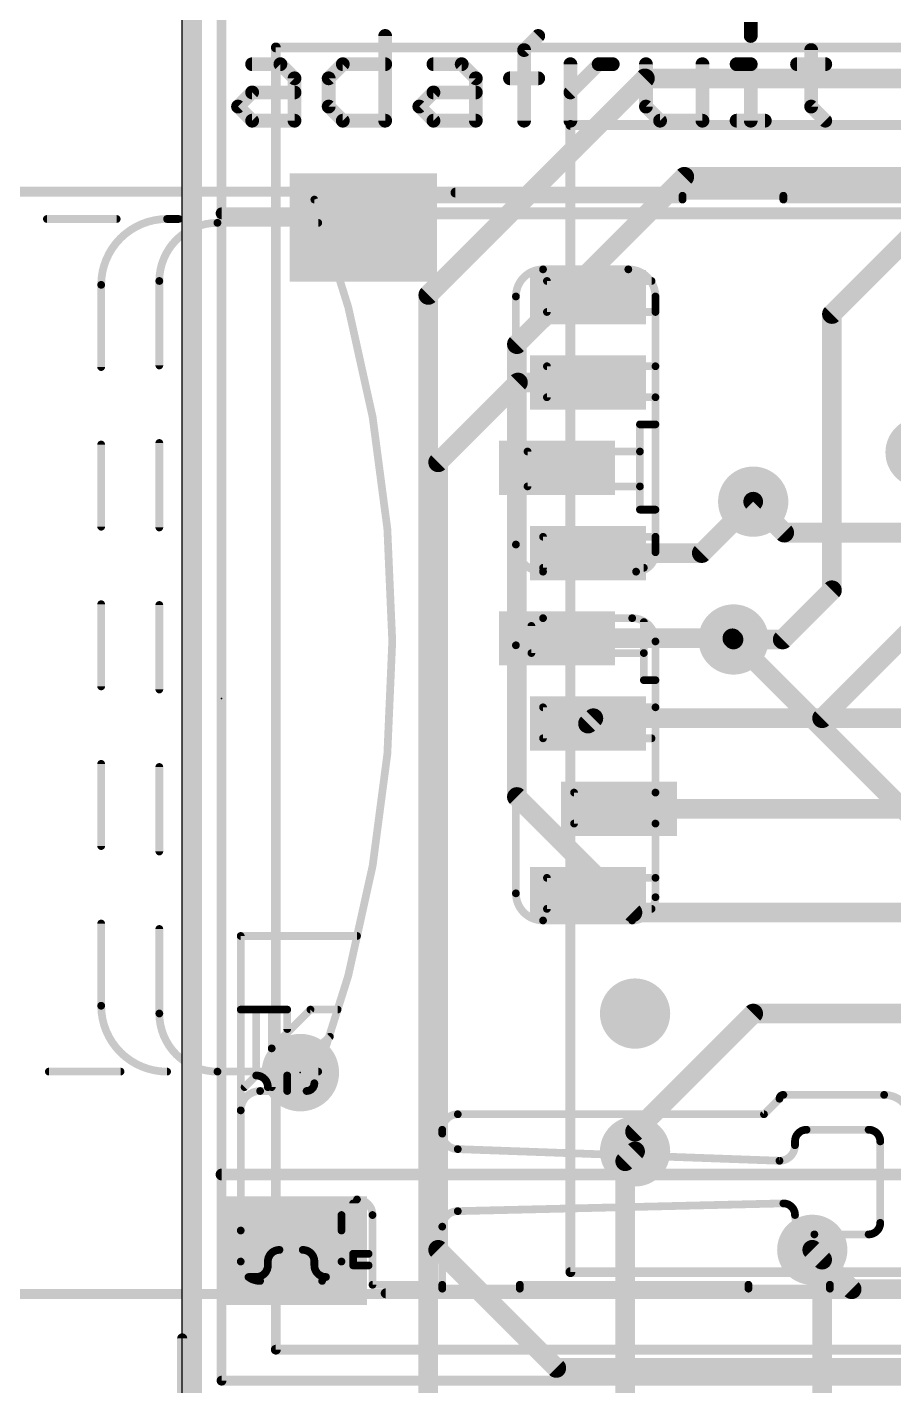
# Model space of a CAD drawing. Extents: x -17.3 to 47, y -18 to 22.9.
# Drawn here: x -3.52 to 7.66, y -4.04 to 13.49 of the extents above; entities that cross this region are included whole.
import ezdxf

# ---------------------------------------------------------------- set-up
doc = ezdxf.new("R2010")
doc.units = 0
for name, color, linetype in [('1', 12, 'CONTINUOUS'), ('16', 5, 'CONTINUOUS'), ('18', 110, 'CONTINUOUS'), ('20', 53, 'CONTINUOUS'), ('21', 40, 'CONTINUOUS'), ('22', 6, 'CONTINUOUS'), ('23', 53, 'CONTINUOUS'), ('24', 53, 'CONTINUOUS'), ('47', 253, 'CONTINUOUS'), ('51', 253, 'CONTINUOUS')]:
    doc.layers.add(name, color=color, linetype=linetype)

# ---------------------------------------------------------------- blocks, each defined once
blk = doc.blocks.new('RECT')
blk.add_solid([(-0.5, -0.5), (0.5, -0.5), (-0.5, 0.5), (0.5, 0.5)])
blk = doc.blocks.new('PIE')
at = {"const_width": 0.5}
blk.add_lwpolyline([(0, -0.25, 1), (0, 0.25, 1), (0, -0.25)], format="xyb", dxfattribs=at)
blk = doc.blocks.new('ROUNDV')
at = {"const_width": 0.5}
blk.add_lwpolyline([(0, -0.25, 1), (0, 0.25, 1), (0, -0.25)], format="xyb", dxfattribs=at)

msp = doc.modelspace()

# ---------------------------------------------------------------- linework, layer by layer
at = {"layer": '1', "const_width": 0.254}
for points in [[(-1.397, 13.843), (-1.397, -8.636)], [(8.2471, 11.176), (6.858, 9.7869)], [(6.858, 9.7869), (6.858, 6.223)], [(1.778, 7.874), (2.807, 8.903)], [(2.807, 8.903), (3.711, 8.903)], [(1.778, 7.874), (1.778, -2.286)], [(5.842, 7.366), (5.179, 6.703)], [(5.179, 6.703), (3.711, 6.703)], [(6.858, 6.223), (6.223, 5.588)], [(8.001, 5.842), (6.731, 4.572)], [(5.573, 5.603), (3.311, 5.603)], [(5.588, 5.588), (5.573, 5.603)], [(6.223, 5.588), (5.588, 5.588)], [(3.78, 4.572), (3.711, 4.503)], [(6.731, 4.572), (3.78, 4.572)], [(8.509, 4.572), (6.731, 4.572)], [(8.916, 3.403), (4.111, 3.403)], [(5.842, 0.762), (4.318, -0.762)], [(10.033, 0.762), (5.842, 0.762)], [(4.318, -0.762), (4.318, -1.016)], [(1.778, -2.286), (3.302, -3.81)], [(7.112, -2.794), (6.604, -2.286)], [(18.288, -2.794), (7.112, -2.794)], [(3.302, -3.81), (15.748, -3.81)]]:
    msp.add_lwpolyline(points, dxfattribs=at)
at = {"layer": '1', "const_width": 0.127}
for points in [[(6.9215, 9.7869, 1), (6.7945, 9.7869)], [(6.8131, 9.8318, 1), (6.9029, 9.742)], [(2.807, 8.9665, 1), (2.807, 8.8395)], [(2.8519, 8.8581, 1), (2.7621, 8.9479)], [(3.711, 8.8395, 1), (3.711, 8.9665)], [(1.8415, 7.874, 1), (1.7145, 7.874)], [(1.7331, 7.9189, 1), (1.8229, 7.8291)], [(5.8869, 7.3211, 1), (5.7971, 7.4109)], [(3.711, 6.7665, 1), (3.711, 6.6395)], [(5.1341, 6.7479, 1), (5.2239, 6.6581)], [(5.179, 6.6395, 1), (5.179, 6.7665)], [(6.9029, 6.1781, 1), (6.8131, 6.2679)], [(6.7945, 6.223, 1), (6.9215, 6.223)], [(3.311, 5.6665, 1), (3.311, 5.5395)], [(5.6179, 5.6479, 1), (5.5281, 5.5581)], [(5.588, 5.6515, 1), (5.588, 5.5245)], [(5.5431, 5.5431, 1), (5.6329, 5.6329)], [(5.573, 5.5395, 1), (5.573, 5.6665)], [(6.1781, 5.6329, 1), (6.2679, 5.5431)], [(6.223, 5.5245, 1), (6.223, 5.6515)], [(3.6661, 4.5479, 1), (3.7559, 4.4581)], [(3.78, 4.6355, 1), (3.78, 4.5085)], [(3.8249, 4.5271, 1), (3.7351, 4.6169)], [(6.731, 4.6355, 1), (6.731, 4.5085)], [(6.6861, 4.6169, 1), (6.7759, 4.5271)], [(6.731, 4.5085, 1), (6.731, 4.6355)], [(4.111, 3.4665, 1), (4.111, 3.3395)], [(5.842, 0.8255, 1), (5.842, 0.6985)], [(5.8869, 0.7171, 1), (5.7971, 0.8069)], [(4.3815, -0.762, 1), (4.2545, -0.762)], [(4.2731, -0.7171, 1), (4.3629, -0.8069)], [(4.2545, -1.016, 1), (4.3815, -1.016)], [(1.8229, -2.2411, 1), (1.7331, -2.3309)], [(1.7145, -2.286, 1), (1.8415, -2.286)], [(6.6489, -2.2411, 1), (6.5591, -2.3309)], [(7.112, -2.7305, 1), (7.112, -2.8575)], [(7.0671, -2.8389, 1), (7.1569, -2.7491)], [(3.302, -3.7465, 1), (3.302, -3.8735)], [(3.2571, -3.8549, 1), (3.3469, -3.7651)]]:
    msp.add_lwpolyline(points, format="xyb", dxfattribs=at)
at = {"layer": '16', "const_width": 0.254}
for points in [[(-1.397, 13.843), (-1.397, -8.636)], [(1.651, 10.033), (4.445, 12.827)], [(4.445, 12.827), (25.146, 12.827)], [(2.794, 9.398), (4.953, 11.557)], [(21.59, 11.557), (4.953, 11.557)], [(1.651, -6.35), (1.651, 10.033)], [(2.794, 3.556), (2.794, 9.398)], [(6.242, 6.966), (5.842, 7.366)], [(12.484, 6.966), (6.242, 6.966)], [(8.41, 2.766), (5.588, 5.588)], [(4.284, 2.066), (2.794, 3.556)], [(12.484, 2.066), (4.284, 2.066)], [(4.318, -1.016), (4.191, -1.143)], [(4.191, -1.143), (4.191, -6.35)], [(6.731, -2.413), (6.604, -2.286)], [(6.731, -6.35), (6.731, -2.413)]]:
    msp.add_lwpolyline(points, dxfattribs=at)
at = {"layer": '16', "const_width": 0.127}
for points in [[(4.445, 12.8905, 1), (4.445, 12.7635)], [(4.4899, 12.7821, 1), (4.4001, 12.8719)], [(4.953, 11.6205, 1), (4.953, 11.4935)], [(4.9979, 11.5121, 1), (4.9081, 11.6019)], [(1.7145, 10.033, 1), (1.5875, 10.033)], [(1.6061, 10.0779, 1), (1.6959, 9.9881)], [(2.8575, 9.398, 1), (2.7305, 9.398)], [(2.7491, 9.4429, 1), (2.8389, 9.3531)], [(5.8869, 7.4109, 1), (5.7971, 7.3211)], [(6.242, 7.0295, 1), (6.242, 6.9025)], [(6.1971, 6.9211, 1), (6.2869, 7.0109)], [(5.6329, 5.6329, 1), (5.5431, 5.5431)], [(2.8389, 3.6009, 1), (2.7491, 3.5111)], [(2.7305, 3.556, 1), (2.8575, 3.556)], [(4.284, 2.1295, 1), (4.284, 2.0025)], [(4.2391, 2.0211, 1), (4.3289, 2.1109)], [(4.2545, -1.143, 1), (4.1275, -1.143)], [(4.1461, -1.0981, 1), (4.2359, -1.1879)], [(4.3629, -1.0609, 1), (4.2731, -0.9711)], [(6.6489, -2.2411, 1), (6.5591, -2.3309)], [(6.7945, -2.413, 1), (6.6675, -2.413)], [(6.6861, -2.4579, 1), (6.7759, -2.3681)]]:
    msp.add_lwpolyline(points, format="xyb", dxfattribs=at)
at = {"layer": '20'}
msp.add_line((-1.524, -6.223), (-1.524, 16.51), dxfattribs=at)
at = {"layer": '21'}
for points, const_width in [([(5.8101, 13.5562), (5.8101, 13.374)], 0.1778), ([(1.0944, 13.374), (1.0944, 12.2809)], 0.1778), ([(2.8866, 13.1918), (3.0688, 13.374)], 0.1778), ([(2.8866, 12.2809), (2.8866, 13.1918)], 0.1778), ([(6.5897, 13.1918), (6.5897, 12.4631)], 0.1778), ([(-0.6216, 13.0097), (-0.2572, 13.0097)], 0.1778), ([(-0.2572, 13.0097), (-0.075, 12.8275)], 0.1778), ([(0.3656, 12.8275), (0.5478, 13.0097)], 0.1778), ([(0.5478, 13.0097), (1.0944, 13.0097)], 0.1778), ([(1.7172, 13.0097), (2.0816, 13.0097)], 0.1778), ([(2.0816, 13.0097), (2.2638, 12.8275)], 0.1778), ([(3.484, 12.2809), (3.484, 13.0097)], 0.1778), ([(3.484, 12.6453), (3.8484, 13.0097)], 0.1778), ([(3.8484, 13.0097), (4.0306, 13.0097)], 0.1778), ([(4.4585, 13.0097), (4.4585, 12.4631)], 0.1778), ([(5.1872, 12.2809), (5.1872, 13.0097)], 0.1778), ([(5.6279, 13.0097), (5.8101, 13.0097)], 0.1778), ([(5.8101, 13.0097), (5.8101, 12.2809)], 0.1778), ([(6.4075, 13.0097), (6.7719, 13.0097)], 0.1778), ([(-0.075, 12.8275), (-0.075, 12.2809)], 0.1778), ([(0.3656, 12.4631), (0.3656, 12.8275)], 0.1778), ([(2.2638, 12.8275), (2.2638, 12.2809)], 0.1778), ([(2.7044, 12.8275), (3.0688, 12.8275)], 0.1778), ([(-0.8038, 12.4631), (-0.6216, 12.6453)], 0.1778), ([(-0.6216, 12.6453), (-0.075, 12.6453)], 0.1778), ([(1.535, 12.4631), (1.7172, 12.6453)], 0.1778), ([(1.7172, 12.6453), (2.2638, 12.6453)], 0.1778), ([(-0.6216, 12.2809), (-0.8038, 12.4631)], 0.1778), ([(0.5478, 12.2809), (0.3656, 12.4631)], 0.1778), ([(1.7172, 12.2809), (1.535, 12.4631)], 0.1778), ([(4.4585, 12.4631), (4.6407, 12.2809)], 0.1778), ([(6.5897, 12.4631), (6.7719, 12.2809)], 0.1778), ([(-0.075, 12.2809), (-0.6216, 12.2809)], 0.1778), ([(1.0944, 12.2809), (0.5478, 12.2809)], 0.1778), ([(2.2638, 12.2809), (1.7172, 12.2809)], 0.1778), ([(4.6407, 12.2809), (5.1872, 12.2809)], 0.1778), ([(5.6279, 12.2809), (5.9923, 12.2809)], 0.1778), ([(13.951, 11.353), (2.001, 11.353)], 0.127), ([(14.451, -2.847), (1.101, -2.847)], 0.127)]:
    msp.add_lwpolyline(points, dxfattribs=dict(at, const_width=const_width))
for points, const_width in [([(1.1388, 13.374, 1), (1.0499, 13.374)], 0.0889), ([(3.1002, 13.3426, 1), (3.0373, 13.4055)], 0.0889), ([(5.7656, 13.374, 1), (5.8545, 13.374)], 0.0889), ([(2.931, 13.1918, 1), (2.8421, 13.1918)], 0.0889), ([(2.8552, 13.2233, 1), (2.918, 13.1604)], 0.0889), ([(6.6341, 13.1918, 1), (6.5452, 13.1918)], 0.0889), ([(-0.6216, 13.0541, 1), (-0.6216, 12.9652)], 0.0889), ([(-0.2258, 13.0411, 1), (-0.2887, 12.9782)], 0.0889), ([(-0.2572, 12.9652, 1), (-0.2572, 13.0541)], 0.0889), ([(0.5478, 13.0541, 1), (0.5478, 12.9652)], 0.0889), ([(0.5792, 12.9782, 1), (0.5164, 13.0411)], 0.0889), ([(1.0944, 12.9652, 1), (1.0944, 13.0541)], 0.0889), ([(1.7172, 13.0541, 1), (1.7172, 12.9652)], 0.0889), ([(2.113, 13.0411, 1), (2.0501, 12.9782)], 0.0889), ([(2.0816, 12.9652, 1), (2.0816, 13.0541)], 0.0889), ([(3.5284, 13.0097, 1), (3.4395, 13.0097)], 0.0889), ([(3.8484, 13.0541, 1), (3.8484, 12.9652)], 0.0889), ([(3.8798, 12.9782, 1), (3.8169, 13.0411)], 0.0889), ([(4.0306, 12.9652, 1), (4.0306, 13.0541)], 0.0889), ([(4.5029, 13.0097, 1), (4.414, 13.0097)], 0.0889), ([(5.2317, 13.0097, 1), (5.1428, 13.0097)], 0.0889), ([(5.6279, 13.0541, 1), (5.6279, 12.9652)], 0.0889), ([(5.8545, 13.0097, 1), (5.7656, 13.0097)], 0.0889), ([(5.8101, 12.9652, 1), (5.8101, 13.0541)], 0.0889), ([(6.4075, 13.0541, 1), (6.4075, 12.9652)], 0.0889), ([(6.7719, 12.9652, 1), (6.7719, 13.0541)], 0.0889), ([(-0.0306, 12.8275, 1), (-0.1195, 12.8275)], 0.0889), ([(-0.1065, 12.796, 1), (-0.0436, 12.8589)], 0.0889), ([(0.3342, 12.8589, 1), (0.397, 12.796)], 0.0889), ([(0.4101, 12.8275, 1), (0.3212, 12.8275)], 0.0889), ([(2.3082, 12.8275, 1), (2.2193, 12.8275)], 0.0889), ([(2.2323, 12.796, 1), (2.2952, 12.8589)], 0.0889), ([(2.7044, 12.8719, 1), (2.7044, 12.783)], 0.0889), ([(3.0688, 12.783, 1), (3.0688, 12.8719)], 0.0889), ([(-0.6216, 12.6897, 1), (-0.6216, 12.6008)], 0.0889), ([(-0.5902, 12.6138, 1), (-0.653, 12.6767)], 0.0889), ([(-0.075, 12.6008, 1), (-0.075, 12.6897)], 0.0889), ([(1.7172, 12.6897, 1), (1.7172, 12.6008)], 0.0889), ([(1.7486, 12.6138, 1), (1.6858, 12.6767)], 0.0889), ([(2.2638, 12.6008, 1), (2.2638, 12.6897)], 0.0889), ([(3.4526, 12.6767, 1), (3.5154, 12.6138)], 0.0889), ([(-0.7724, 12.4945, 1), (-0.8352, 12.4317)], 0.0889), ([(-0.8352, 12.4945, 1), (-0.7724, 12.4317)], 0.0889), ([(0.397, 12.4945, 1), (0.3342, 12.4317)], 0.0889), ([(0.3212, 12.4631, 1), (0.4101, 12.4631)], 0.0889), ([(1.5664, 12.4945, 1), (1.5036, 12.4317)], 0.0889), ([(1.5036, 12.4945, 1), (1.5664, 12.4317)], 0.0889), ([(4.414, 12.4631, 1), (4.5029, 12.4631)], 0.0889), ([(4.4899, 12.4945, 1), (4.4271, 12.4317)], 0.0889), ([(6.6211, 12.4945, 1), (6.5582, 12.4317)], 0.0889), ([(6.5452, 12.4631, 1), (6.6341, 12.4631)], 0.0889), ([(-0.6216, 12.3254, 1), (-0.6216, 12.2365)], 0.0889), ([(-0.653, 12.2495, 1), (-0.5902, 12.3123)], 0.0889), ([(-0.1195, 12.2809, 1), (-0.0306, 12.2809)], 0.0889), ([(-0.075, 12.2365, 1), (-0.075, 12.3254)], 0.0889), ([(0.5478, 12.3254, 1), (0.5478, 12.2365)], 0.0889), ([(0.5164, 12.2495, 1), (0.5792, 12.3123)], 0.0889), ([(1.0499, 12.2809, 1), (1.1388, 12.2809)], 0.0889), ([(1.0944, 12.2365, 1), (1.0944, 12.3254)], 0.0889), ([(1.7172, 12.3254, 1), (1.7172, 12.2365)], 0.0889), ([(1.6858, 12.2495, 1), (1.7486, 12.3123)], 0.0889), ([(2.2193, 12.2809, 1), (2.3082, 12.2809)], 0.0889), ([(2.2638, 12.2365, 1), (2.2638, 12.3254)], 0.0889), ([(2.8421, 12.2809, 1), (2.931, 12.2809)], 0.0889), ([(3.4395, 12.2809, 1), (3.5284, 12.2809)], 0.0889), ([(4.6407, 12.3254, 1), (4.6407, 12.2365)], 0.0889), ([(4.6093, 12.2495, 1), (4.6721, 12.3123)], 0.0889), ([(5.1428, 12.2809, 1), (5.2317, 12.2809)], 0.0889), ([(5.1872, 12.2365, 1), (5.1872, 12.3254)], 0.0889), ([(5.6279, 12.3254, 1), (5.6279, 12.2365)], 0.0889), ([(5.7656, 12.2809, 1), (5.8545, 12.2809)], 0.0889), ([(5.9923, 12.2365, 1), (5.9923, 12.3254)], 0.0889), ([(6.7404, 12.2495, 1), (6.8033, 12.3123)], 0.0889), ([(2.001, 11.3848, 1), (2.001, 11.3212)], 0.0635), ([(1.101, -2.8152, 1), (1.101, -2.8788)], 0.0635)]:
    msp.add_lwpolyline(points, format="xyb", dxfattribs=dict(at, const_width=const_width))
at = {"layer": '22'}
for points, const_width in [([(-1.016, -3.974), (-1.016, 13.626)], 0.127), ([(29.484, 13.226), (-0.316, 13.226)], 0.127), ([(-0.316, 13.226), (-0.316, -3.574)], 0.127), ([(28.384, 12.226), (3.484, 12.226)], 0.127), ([(3.484, 12.226), (3.484, -2.574)], 0.127), ([(11.784, 11.086), (-1.016, 11.086)], 0.1524), ([(11.784, -1.314), (-1.016, -1.314)], 0.1524), ([(3.484, -2.574), (28.384, -2.574)], 0.127), ([(-0.316, -3.574), (29.484, -3.574)], 0.127), ([(29.984, -3.974), (-1.016, -3.974)], 0.127)]:
    msp.add_lwpolyline(points, dxfattribs=dict(at, const_width=const_width))
for points, const_width in [([(-0.316, 13.2578, 1), (-0.316, 13.1943)], 0.0635), ([(-0.2843, 13.226, 1), (-0.3478, 13.226)], 0.0635), ([(3.5158, 12.226, 1), (3.4522, 12.226)], 0.0635), ([(3.484, 12.2578, 1), (3.484, 12.1943)], 0.0635), ([(-1.016, 11.1241, 1), (-1.016, 11.0479)], 0.0762), ([(-1.016, -1.2759, 1), (-1.016, -1.3521)], 0.0762), ([(3.4522, -2.574, 1), (3.5158, -2.574)], 0.0635), ([(3.484, -2.5423, 1), (3.484, -2.6058)], 0.0635), ([(-0.316, -3.5423, 1), (-0.316, -3.6058)], 0.0635), ([(-0.3478, -3.574, 1), (-0.2843, -3.574)], 0.0635), ([(-1.016, -3.9423, 1), (-1.016, -4.0057)], 0.0635), ([(-1.0477, -3.974, 1), (-0.9843, -3.974)], 0.0635)]:
    msp.add_lwpolyline(points, format="xyb", dxfattribs=dict(at, const_width=const_width))
at = {"layer": '23'}
msp.add_point((0, 0), dxfattribs=at)
at = {"layer": '24'}
msp.add_point((-1.016, 4.826), dxfattribs=at)
at = {"layer": '47', "const_width": 0.13}
for points in [[(11.1125, 11.3665), (-16.8725, 11.3665)], [(12.5095, -2.8575), (-16.8725, -2.8575)], [(-1.524, -3.429), (-1.524, -17.952)]]:
    msp.add_lwpolyline(points, dxfattribs=at)
at = {"layer": '47', "const_width": 0.065}
msp.add_lwpolyline([(-1.4915, -3.429, 1), (-1.5565, -3.429)], format="xyb", dxfattribs=at)
at = {"layer": '51', "const_width": 0.1}
for points in [[(4.931, 11.263), (0.181, 11.263)], [(6.231, 11.313), (4.931, 11.313)], [(4.931, 11.313), (4.931, 11.263)], [(6.231, 11.263), (6.231, 11.313)], [(11.281, 11.263), (6.231, 11.263)], [(-2.369, 11.013), (-3.269, 11.013)], [(-1.569, 11.013), (-1.719, 11.013)], [(0.231, 10.963), (-1.069, 10.963)], [(3.131, 10.363), (4.231, 10.363)], [(-2.569, 10.163), (-2.569, 9.103)], [(-1.819, 10.213), (-1.819, 9.123)], [(4.531, 10.213), (3.181, 10.213)], [(3.181, 10.213), (3.181, 9.813)], [(2.781, 6.813), (2.781, 10.013)], [(4.581, 10.013), (4.581, 9.813)], [(3.181, 9.813), (4.581, 9.813)], [(4.581, 9.813), (4.581, 9.113)], [(4.581, 9.113), (3.181, 9.113)], [(3.181, 9.113), (3.181, 8.713)], [(4.581, 9.113), (4.581, 8.713)], [(3.181, 8.713), (4.581, 8.713)], [(4.581, 8.713), (4.581, 8.363)], [(4.581, 8.363), (4.381, 8.363)], [(4.381, 8.363), (4.381, 8.013)], [(4.581, 8.363), (4.581, 7.263)], [(-2.569, 8.103), (-2.569, 7.043)], [(-1.819, 8.123), (-1.819, 7.033)], [(4.381, 8.013), (2.931, 8.013)], [(2.931, 8.013), (2.931, 7.563)], [(4.381, 8.013), (4.381, 7.563)], [(2.931, 7.563), (4.381, 7.563)], [(4.381, 7.563), (4.381, 7.263)], [(4.381, 7.263), (4.581, 7.263)], [(4.581, 7.263), (4.581, 6.913)], [(4.581, 6.913), (3.131, 6.913)], [(3.131, 6.913), (3.131, 6.513)], [(4.581, 6.913), (4.581, 6.713)], [(3.131, 6.513), (4.431, 6.513)], [(4.331, 6.463), (3.131, 6.463)], [(-2.569, 6.043), (-2.569, 4.983)], [(-1.819, 6.033), (-1.819, 4.943)], [(2.981, 5.413), (2.981, 5.763)], [(3.131, 5.863), (4.281, 5.863)], [(4.431, 5.813), (4.431, 5.413)], [(4.581, 5.563), (4.581, 5.063)], [(2.781, 2.313), (2.781, 5.513)], [(4.431, 5.413), (2.981, 5.413)], [(4.431, 5.413), (4.431, 5.063)], [(4.431, 5.063), (4.581, 5.063)], [(4.581, 5.063), (4.581, 4.713)], [(4.581, 4.713), (3.131, 4.713)], [(3.131, 4.713), (3.131, 4.313)], [(4.581, 4.713), (4.581, 3.613)], [(3.131, 4.313), (4.531, 4.313)], [(-2.569, 3.983), (-2.569, 2.923)], [(-1.819, 3.943), (-1.819, 2.853)], [(4.581, 3.613), (3.531, 3.613)], [(3.531, 3.613), (3.531, 3.213)], [(4.581, 3.613), (4.581, 3.213)], [(3.531, 3.213), (4.581, 3.213)], [(4.581, 3.213), (4.581, 2.513)], [(4.581, 2.513), (3.181, 2.513)], [(3.181, 2.513), (3.181, 2.113)], [(4.581, 2.513), (4.581, 2.263)], [(3.181, 2.113), (4.531, 2.113)], [(-2.569, 1.923), (-2.569, 0.863)], [(4.281, 1.963), (3.131, 1.963)], [(-1.819, 1.853), (-1.819, 0.763)], [(-0.769, 0.813), (-0.769, 1.763)], [(-0.769, 1.763), (0.731, 1.763)], [(-0.769, -0.487), (-0.769, 0.813)], [(-0.769, 0.813), (-0.569, 0.813)], [(-0.569, 0.813), (-0.369, 0.813)], [(-0.569, 0.813), (-0.569, -0.037)], [(-0.369, 0.813), (-0.169, 0.813)], [(0.131, 0.813), (-0.369, 0.313)], [(-0.369, 0.313), (-0.369, 0.813)], [(-0.169, 0.813), (-0.169, 0.563)], [(0.481, 0.813), (0.131, 0.813)], [(-0.369, 0.313), (-0.369, -0.187)], [(-0.169, -0.037), (0.381, 0.463)], [(-3.244, 0.013), (-2.319, 0.013)], [(-1.069, 0.013), (0.231, 0.013)], [(-0.719, -0.187), (-0.569, -0.037)], [(-0.169, -0.237), (-0.169, -0.037)], [(-0.169, -0.237), (-0.519, -0.237)], [(0.081, -0.237), (-0.169, -0.237)], [(5.981, -0.537), (6.181, -0.337)], [(6.231, -0.287), (7.531, -0.287)], [(-0.769, -0.487), (-0.769, -2.037)], [(2.031, -0.537), (5.981, -0.537)], [(1.831, -0.787), (1.831, -0.737)], [(7.331, -0.737), (6.531, -0.737)], [(6.381, -0.887), (6.381, -0.937)], [(7.481, -1.937), (7.481, -0.887)], [(6.181, -1.137), (2.031, -0.987)], [(0.681, -1.687), (0.681, -2.337)], [(2.031, -1.787), (6.231, -1.687)], [(0.531, -2.037), (0.531, -1.837)], [(0.931, -1.837), (0.931, -2.737)], [(-0.769, -2.037), (-0.769, -2.437)], [(0.531, -2.037), (-0.769, -2.037)], [(0.531, -2.437), (0.531, -2.037)], [(1.831, -2.737), (1.831, -1.987)], [(6.631, -2.087), (7.331, -2.087)], [(-0.269, -2.287), (0.031, -2.287)], [(-0.419, -2.487), (-0.419, -2.437)], [(0.181, -2.437), (0.181, -2.487)], [(0.681, -2.337), (0.681, -2.487)], [(0.681, -2.337), (0.881, -2.337)], [(0.881, -2.487), (0.681, -2.487)], [(-0.669, -2.637), (-0.569, -2.637)], [(-0.519, -2.687), (0.281, -2.687)], [(0.931, -2.737), (1.831, -2.737)], [(1.831, -2.737), (1.831, -2.787)], [(1.831, -2.787), (2.831, -2.787)], [(2.831, -2.787), (2.831, -2.737)], [(2.831, -2.737), (5.781, -2.737)], [(5.781, -2.737), (5.781, -2.787)], [(5.781, -2.787), (6.831, -2.787)], [(6.831, -2.787), (6.831, -2.737)], [(6.831, -2.737), (7.881, -2.737)]]:
    msp.add_lwpolyline(points, dxfattribs=at)
at = {"layer": '51'}
for points, const_width in [([(0.181, 11.288, 1), (0.181, 11.238)], 0.05), ([(0.181, -0.137, 0.1763), (0.181, 11.263)], 0.1), ([(0.2045, 11.2716, 1), (0.1575, 11.2544)], 0.05), ([(4.931, 11.338, 1), (4.931, 11.288)], 0.05), ([(4.956, 11.313, 1), (4.906, 11.313)], 0.05), ([(4.906, 11.263, 1), (4.956, 11.263)], 0.05), ([(4.931, 11.238, 1), (4.931, 11.288)], 0.05), ([(6.256, 11.313, 1), (6.206, 11.313)], 0.05), ([(6.231, 11.288, 1), (6.231, 11.238)], 0.05), ([(6.206, 11.263, 1), (6.256, 11.263)], 0.05), ([(6.231, 11.288, 1), (6.231, 11.338)], 0.05), ([(-3.269, 11.038, 1), (-3.269, 10.988)], 0.05), ([(-1.719, 11.013, 0.4142), (-2.569, 10.163)], 0.1), ([(-2.369, 10.988, 1), (-2.369, 11.038)], 0.05), ([(-1.719, 11.038, 1), (-1.719, 10.988)], 0.05), ([(-1.719, 10.988, 1), (-1.719, 11.038)], 0.05), ([(-1.569, 10.988, 1), (-1.569, 11.038)], 0.05), ([(-1.069, 10.963, 0.4142), (-1.819, 10.213)], 0.1), ([(-1.069, 10.988, 1), (-1.069, 10.938)], 0.05), ([(-1.069, 10.938, 1), (-1.069, 10.988)], 0.05), ([(0.231, 10.938, 1), (0.231, 10.988)], 0.05), ([(3.131, 10.363, 0.4142), (2.781, 10.013)], 0.1), ([(3.131, 10.388, 1), (3.131, 10.338)], 0.05), ([(3.131, 10.338, 1), (3.131, 10.388)], 0.05), ([(4.581, 10.013, 0.4142), (4.231, 10.363)], 0.1), ([(4.231, 10.388, 1), (4.231, 10.338)], 0.05), ([(4.231, 10.338, 1), (4.231, 10.388)], 0.05), ([(-2.544, 10.163, 1), (-2.594, 10.163)], 0.05), ([(-2.594, 10.163, 1), (-2.544, 10.163)], 0.05), ([(-1.794, 10.213, 1), (-1.844, 10.213)], 0.05), ([(-1.844, 10.213, 1), (-1.794, 10.213)], 0.05), ([(3.181, 10.238, 1), (3.181, 10.188)], 0.05), ([(3.206, 10.213, 1), (3.156, 10.213)], 0.05), ([(4.531, 10.188, 1), (4.531, 10.238)], 0.05), ([(2.806, 10.013, 1), (2.756, 10.013)], 0.05), ([(2.756, 10.013, 1), (2.806, 10.013)], 0.05), ([(4.606, 10.013, 1), (4.556, 10.013)], 0.05), ([(4.556, 10.013, 1), (4.606, 10.013)], 0.05), ([(3.181, 9.838, 1), (3.181, 9.788)], 0.05), ([(3.156, 9.813, 1), (3.206, 9.813)], 0.05), ([(4.606, 9.813, 1), (4.556, 9.813)], 0.05), ([(4.556, 9.813, 1), (4.606, 9.813)], 0.05), ([(4.581, 9.788, 1), (4.581, 9.838)], 0.05), ([(-2.594, 9.103, 1), (-2.544, 9.103)], 0.05), ([(-1.844, 9.123, 1), (-1.794, 9.123)], 0.05), ([(3.181, 9.138, 1), (3.181, 9.088)], 0.05), ([(3.206, 9.113, 1), (3.156, 9.113)], 0.05), ([(4.606, 9.113, 1), (4.556, 9.113)], 0.05), ([(4.556, 9.113, 1), (4.606, 9.113)], 0.05), ([(4.581, 9.088, 1), (4.581, 9.138)], 0.05), ([(3.181, 8.738, 1), (3.181, 8.688)], 0.05), ([(3.156, 8.713, 1), (3.206, 8.713)], 0.05), ([(4.606, 8.713, 1), (4.556, 8.713)], 0.05), ([(4.556, 8.713, 1), (4.606, 8.713)], 0.05), ([(4.581, 8.688, 1), (4.581, 8.738)], 0.05), ([(4.381, 8.388, 1), (4.381, 8.338)], 0.05), ([(4.406, 8.363, 1), (4.356, 8.363)], 0.05), ([(4.606, 8.363, 1), (4.556, 8.363)], 0.05), ([(4.556, 8.363, 1), (4.606, 8.363)], 0.05), ([(4.581, 8.338, 1), (4.581, 8.388)], 0.05), ([(-2.544, 8.103, 1), (-2.594, 8.103)], 0.05), ([(-1.794, 8.123, 1), (-1.844, 8.123)], 0.05), ([(2.931, 8.038, 1), (2.931, 7.988)], 0.05), ([(2.956, 8.013, 1), (2.906, 8.013)], 0.05), ([(4.406, 8.013, 1), (4.356, 8.013)], 0.05), ([(4.381, 7.988, 1), (4.381, 8.038)], 0.05), ([(4.356, 8.013, 1), (4.406, 8.013)], 0.05), ([(2.931, 7.588, 1), (2.931, 7.538)], 0.05), ([(2.906, 7.563, 1), (2.956, 7.563)], 0.05), ([(4.406, 7.563, 1), (4.356, 7.563)], 0.05), ([(4.356, 7.563, 1), (4.406, 7.563)], 0.05), ([(4.381, 7.538, 1), (4.381, 7.588)], 0.05), ([(4.381, 7.288, 1), (4.381, 7.238)], 0.05), ([(4.356, 7.263, 1), (4.406, 7.263)], 0.05), ([(4.606, 7.263, 1), (4.556, 7.263)], 0.05), ([(4.556, 7.263, 1), (4.606, 7.263)], 0.05), ([(4.581, 7.238, 1), (4.581, 7.288)], 0.05), ([(-2.594, 7.043, 1), (-2.544, 7.043)], 0.05), ([(-1.844, 7.033, 1), (-1.794, 7.033)], 0.05), ([(2.781, 6.813, 0.4142), (3.131, 6.463)], 0.1), ([(2.806, 6.813, 1), (2.756, 6.813)], 0.05), ([(2.756, 6.813, 1), (2.806, 6.813)], 0.05), ([(3.131, 6.938, 1), (3.131, 6.888)], 0.05), ([(3.156, 6.913, 1), (3.106, 6.913)], 0.05), ([(4.606, 6.913, 1), (4.556, 6.913)], 0.05), ([(4.556, 6.913, 1), (4.606, 6.913)], 0.05), ([(4.581, 6.888, 1), (4.581, 6.938)], 0.05), ([(4.331, 6.463, 0.4142), (4.581, 6.713)], 0.1), ([(4.606, 6.713, 1), (4.556, 6.713)], 0.05), ([(4.556, 6.713, 1), (4.606, 6.713)], 0.05), ([(3.131, 6.538, 1), (3.131, 6.488)], 0.05), ([(3.106, 6.513, 1), (3.156, 6.513)], 0.05), ([(3.131, 6.488, 1), (3.131, 6.438)], 0.05), ([(3.131, 6.438, 1), (3.131, 6.488)], 0.05), ([(4.331, 6.488, 1), (4.331, 6.438)], 0.05), ([(4.331, 6.438, 1), (4.331, 6.488)], 0.05), ([(4.431, 6.488, 1), (4.431, 6.538)], 0.05), ([(-2.544, 6.043, 1), (-2.594, 6.043)], 0.05), ([(-1.794, 6.033, 1), (-1.844, 6.033)], 0.05), ([(3.131, 5.863, 0.4142), (2.781, 5.513)], 0.1), ([(3.006, 5.763, 1), (2.956, 5.763)], 0.05), ([(3.131, 5.888, 1), (3.131, 5.838)], 0.05), ([(3.131, 5.838, 1), (3.131, 5.888)], 0.05), ([(4.581, 5.563, 0.4142), (4.281, 5.863)], 0.1), ([(4.281, 5.888, 1), (4.281, 5.838)], 0.05), ([(4.281, 5.838, 1), (4.281, 5.888)], 0.05), ([(4.456, 5.813, 1), (4.406, 5.813)], 0.05), ([(4.606, 5.563, 1), (4.556, 5.563)], 0.05), ([(2.806, 5.513, 1), (2.756, 5.513)], 0.05), ([(2.756, 5.513, 1), (2.806, 5.513)], 0.05), ([(2.981, 5.438, 1), (2.981, 5.388)], 0.05), ([(2.956, 5.413, 1), (3.006, 5.413)], 0.05), ([(4.456, 5.413, 1), (4.406, 5.413)], 0.05), ([(4.406, 5.413, 1), (4.456, 5.413)], 0.05), ([(4.431, 5.388, 1), (4.431, 5.438)], 0.05), ([(4.556, 5.563, 1), (4.606, 5.563)], 0.05), ([(4.431, 5.088, 1), (4.431, 5.038)], 0.05), ([(4.406, 5.063, 1), (4.456, 5.063)], 0.05), ([(4.606, 5.063, 1), (4.556, 5.063)], 0.05), ([(4.556, 5.063, 1), (4.606, 5.063)], 0.05), ([(4.581, 5.038, 1), (4.581, 5.088)], 0.05), ([(-2.594, 4.983, 1), (-2.544, 4.983)], 0.05), ([(-1.844, 4.943, 1), (-1.794, 4.943)], 0.05), ([(3.131, 4.738, 1), (3.131, 4.688)], 0.05), ([(3.156, 4.713, 1), (3.106, 4.713)], 0.05), ([(4.606, 4.713, 1), (4.556, 4.713)], 0.05), ([(4.556, 4.713, 1), (4.606, 4.713)], 0.05), ([(4.581, 4.688, 1), (4.581, 4.738)], 0.05), ([(3.131, 4.338, 1), (3.131, 4.288)], 0.05), ([(3.106, 4.313, 1), (3.156, 4.313)], 0.05), ([(4.531, 4.288, 1), (4.531, 4.338)], 0.05), ([(-2.544, 3.983, 1), (-2.594, 3.983)], 0.05), ([(-1.794, 3.943, 1), (-1.844, 3.943)], 0.05), ([(3.531, 3.638, 1), (3.531, 3.588)], 0.05), ([(3.556, 3.613, 1), (3.506, 3.613)], 0.05), ([(4.606, 3.613, 1), (4.556, 3.613)], 0.05), ([(4.556, 3.613, 1), (4.606, 3.613)], 0.05), ([(4.581, 3.588, 1), (4.581, 3.638)], 0.05), ([(3.531, 3.238, 1), (3.531, 3.188)], 0.05), ([(3.506, 3.213, 1), (3.556, 3.213)], 0.05), ([(4.606, 3.213, 1), (4.556, 3.213)], 0.05), ([(4.556, 3.213, 1), (4.606, 3.213)], 0.05), ([(4.581, 3.188, 1), (4.581, 3.238)], 0.05), ([(-2.594, 2.923, 1), (-2.544, 2.923)], 0.05), ([(-1.844, 2.853, 1), (-1.794, 2.853)], 0.05), ([(3.181, 2.538, 1), (3.181, 2.488)], 0.05), ([(3.206, 2.513, 1), (3.156, 2.513)], 0.05), ([(4.606, 2.513, 1), (4.556, 2.513)], 0.05), ([(4.556, 2.513, 1), (4.606, 2.513)], 0.05), ([(4.581, 2.488, 1), (4.581, 2.538)], 0.05), ([(2.781, 2.313, 0.4142), (3.131, 1.963)], 0.1), ([(2.806, 2.313, 1), (2.756, 2.313)], 0.05), ([(2.756, 2.313, 1), (2.806, 2.313)], 0.05), ([(4.281, 1.963, 0.4142), (4.581, 2.263)], 0.1), ([(4.606, 2.263, 1), (4.556, 2.263)], 0.05), ([(4.556, 2.263, 1), (4.606, 2.263)], 0.05), ([(3.181, 2.138, 1), (3.181, 2.088)], 0.05), ([(3.156, 2.113, 1), (3.206, 2.113)], 0.05), ([(4.531, 2.088, 1), (4.531, 2.138)], 0.05), ([(-2.544, 1.923, 1), (-2.594, 1.923)], 0.05), ([(3.131, 1.988, 1), (3.131, 1.938)], 0.05), ([(3.131, 1.938, 1), (3.131, 1.988)], 0.05), ([(4.281, 1.988, 1), (4.281, 1.938)], 0.05), ([(4.281, 1.938, 1), (4.281, 1.988)], 0.05), ([(-1.794, 1.853, 1), (-1.844, 1.853)], 0.05), ([(-0.744, 1.763, 1), (-0.794, 1.763)], 0.05), ([(-0.769, 1.788, 1), (-0.769, 1.738)], 0.05), ([(0.731, 1.738, 1), (0.731, 1.788)], 0.05), ([(-2.569, 0.863, 0.4142), (-1.719, 0.013)], 0.1), ([(-2.544, 0.863, 1), (-2.594, 0.863)], 0.05), ([(-2.594, 0.863, 1), (-2.544, 0.863)], 0.05), ([(-1.819, 0.763, 0.4142), (-1.069, 0.013)], 0.1), ([(-1.794, 0.763, 1), (-1.844, 0.763)], 0.05), ([(-1.844, 0.763, 1), (-1.794, 0.763)], 0.05), ([(-0.744, 0.813, 1), (-0.794, 0.813)], 0.05), ([(-0.769, 0.838, 1), (-0.769, 0.788)], 0.05), ([(-0.794, 0.813, 1), (-0.744, 0.813)], 0.05), ([(-0.569, 0.838, 1), (-0.569, 0.788)], 0.05), ([(-0.544, 0.813, 1), (-0.594, 0.813)], 0.05), ([(-0.569, 0.788, 1), (-0.569, 0.838)], 0.05), ([(-0.369, 0.838, 1), (-0.369, 0.788)], 0.05), ([(-0.344, 0.813, 1), (-0.394, 0.813)], 0.05), ([(-0.369, 0.788, 1), (-0.369, 0.838)], 0.05), ([(-0.144, 0.813, 1), (-0.194, 0.813)], 0.05), ([(-0.169, 0.788, 1), (-0.169, 0.838)], 0.05), ([(0.131, 0.838, 1), (0.131, 0.788)], 0.05), ([(0.1487, 0.7953, 1), (0.1133, 0.8307)], 0.05), ([(0.481, 0.788, 1), (0.481, 0.838)], 0.05), ([(-0.194, 0.563, 1), (-0.144, 0.563)], 0.05), ([(-0.344, 0.313, 1), (-0.394, 0.313)], 0.05), ([(-0.3867, 0.3307, 1), (-0.3513, 0.2953)], 0.05), ([(0.3978, 0.4445, 1), (0.3642, 0.4815)], 0.05), ([(-0.394, 0.313, 1), (-0.344, 0.313)], 0.05), ([(-3.244, 0.038, 1), (-3.244, -0.012)], 0.05), ([(-2.319, -0.012, 1), (-2.319, 0.038)], 0.05), ([(-1.719, -0.012, 1), (-1.719, 0.038)], 0.05), ([(-1.069, 0.038, 1), (-1.069, -0.012)], 0.05), ([(-1.069, -0.012, 1), (-1.069, 0.038)], 0.05), ([(-0.419, -0.187, 0.4142), (-0.569, -0.037)], 0.1), ([(-0.569, -0.012, 1), (-0.569, -0.062)], 0.05), ([(-0.5513, -0.0547, 1), (-0.5867, -0.0193)], 0.05), ([(-0.144, -0.037, 1), (-0.194, -0.037)], 0.05), ([(-0.1858, -0.0185, 1), (-0.1522, -0.0555)], 0.05), ([(0.231, -0.012, 1), (0.231, 0.038)], 0.05), ([(-0.7367, -0.1693, 1), (-0.7013, -0.2047)], 0.05), ([(-0.594, -0.037, 1), (-0.544, -0.037)], 0.05), ([(-0.444, -0.187, 1), (-0.394, -0.187)], 0.05), ([(-0.394, -0.187, 1), (-0.344, -0.187)], 0.05), ([(0.081, -0.237, 0.4142), (0.181, -0.137)], 0.1), ([(0.206, -0.137, 1), (0.156, -0.137)], 0.05), ([(0.1575, -0.1284, 1), (0.2045, -0.1456)], 0.05), ([(-0.519, -0.237, 0.4142), (-0.769, -0.487)], 0.1), ([(-0.519, -0.212, 1), (-0.519, -0.262)], 0.05), ([(-0.519, -0.262, 1), (-0.519, -0.212)], 0.05), ([(-0.169, -0.212, 1), (-0.169, -0.262)], 0.05), ([(-0.194, -0.237, 1), (-0.144, -0.237)], 0.05), ([(-0.169, -0.262, 1), (-0.169, -0.212)], 0.05), ([(0.081, -0.212, 1), (0.081, -0.262)], 0.05), ([(0.081, -0.262, 1), (0.081, -0.212)], 0.05), ([(6.231, -0.287, 0.4142), (6.181, -0.337)], 0.1), ([(6.156, -0.337, 1), (6.206, -0.337)], 0.05), ([(6.1987, -0.3547, 1), (6.1633, -0.3193)], 0.05), ([(6.231, -0.262, 1), (6.231, -0.312)], 0.05), ([(6.231, -0.312, 1), (6.231, -0.262)], 0.05), ([(7.881, -0.637, 0.4142), (7.531, -0.287)], 0.1), ([(7.531, -0.262, 1), (7.531, -0.312)], 0.05), ([(7.531, -0.312, 1), (7.531, -0.262)], 0.05), ([(-0.744, -0.487, 1), (-0.794, -0.487)], 0.05), ([(-0.794, -0.487, 1), (-0.744, -0.487)], 0.05), ([(-0.794, -0.487, 1), (-0.744, -0.487)], 0.05), ([(2.031, -0.537, 0.4142), (1.831, -0.737)], 0.1), ([(2.031, -0.512, 1), (2.031, -0.562)], 0.05), ([(2.031, -0.562, 1), (2.031, -0.512)], 0.05), ([(5.9633, -0.5193, 1), (5.9987, -0.5547)], 0.05), ([(5.981, -0.562, 1), (5.981, -0.512)], 0.05), ([(1.856, -0.737, 1), (1.806, -0.737)], 0.05), ([(6.531, -0.737, 0.4142), (6.381, -0.887)], 0.1), ([(6.531, -0.712, 1), (6.531, -0.762)], 0.05), ([(6.531, -0.762, 1), (6.531, -0.712)], 0.05), ([(7.481, -0.887, 0.4142), (7.331, -0.737)], 0.1), ([(7.331, -0.712, 1), (7.331, -0.762)], 0.05), ([(7.331, -0.762, 1), (7.331, -0.712)], 0.05), ([(1.806, -0.737, 1), (1.856, -0.737)], 0.05), ([(1.831, -0.787, 0.4142), (2.031, -0.987)], 0.1), ([(1.856, -0.787, 1), (1.806, -0.787)], 0.05), ([(1.806, -0.787, 1), (1.856, -0.787)], 0.05), ([(6.406, -0.887, 1), (6.356, -0.887)], 0.05), ([(6.356, -0.887, 1), (6.406, -0.887)], 0.05), ([(7.506, -0.887, 1), (7.456, -0.887)], 0.05), ([(7.456, -0.887, 1), (7.506, -0.887)], 0.05), ([(2.0319, -0.962, 1), (2.0301, -1.012)], 0.05), ([(2.031, -1.012, 1), (2.031, -0.962)], 0.05), ([(6.181, -1.137, 0.4142), (6.381, -0.937)], 0.1), ([(6.406, -0.937, 1), (6.356, -0.937)], 0.05), ([(6.356, -0.937, 1), (6.406, -0.937)], 0.05), ([(6.181, -1.112, 1), (6.181, -1.162)], 0.05), ([(6.1801, -1.162, 1), (6.1819, -1.112)], 0.05), ([(0.731, -1.637, 0.4142), (0.531, -1.837)], 0.1), ([(0.706, -1.687, 1), (0.656, -1.687)], 0.05), ([(0.931, -1.837, 0.4142), (0.731, -1.637)], 0.1), ([(0.731, -1.612, 1), (0.731, -1.662)], 0.05), ([(0.731, -1.662, 1), (0.731, -1.612)], 0.05), ([(2.031, -1.787, 0.4142), (1.831, -1.987)], 0.1), ([(2.0304, -1.762, 1), (2.0316, -1.812)], 0.05), ([(2.031, -1.812, 1), (2.031, -1.762)], 0.05), ([(6.381, -1.837, 0.4142), (6.231, -1.687)], 0.1), ([(6.231, -1.662, 1), (6.231, -1.712)], 0.05), ([(6.2316, -1.712, 1), (6.2304, -1.662)], 0.05), ([(0.556, -1.837, 1), (0.506, -1.837)], 0.05), ([(0.506, -1.837, 1), (0.556, -1.837)], 0.05), ([(0.956, -1.837, 1), (0.906, -1.837)], 0.05), ([(0.906, -1.837, 1), (0.956, -1.837)], 0.05), ([(6.381, -1.837, 0.4142), (6.631, -2.087)], 0.1), ([(6.406, -1.837, 1), (6.356, -1.837)], 0.05), ([(6.356, -1.837, 1), (6.406, -1.837)], 0.05), ([(7.331, -2.087, 0.4142), (7.481, -1.937)], 0.1), ([(7.506, -1.937, 1), (7.456, -1.937)], 0.05), ([(7.456, -1.937, 1), (7.506, -1.937)], 0.05), ([(-0.744, -2.037, 1), (-0.794, -2.037)], 0.05), ([(-0.769, -2.012, 1), (-0.769, -2.062)], 0.05), ([(-0.794, -2.037, 1), (-0.744, -2.037)], 0.05), ([(0.556, -2.037, 1), (0.506, -2.037)], 0.05), ([(0.506, -2.037, 1), (0.556, -2.037)], 0.05), ([(0.531, -2.062, 1), (0.531, -2.012)], 0.05), ([(1.856, -1.987, 1), (1.806, -1.987)], 0.05), ([(1.806, -1.987, 1), (1.856, -1.987)], 0.05), ([(6.631, -2.062, 1), (6.631, -2.112)], 0.05), ([(6.631, -2.112, 1), (6.631, -2.062)], 0.05), ([(7.331, -2.062, 1), (7.331, -2.112)], 0.05), ([(7.331, -2.112, 1), (7.331, -2.062)], 0.05), ([(-0.269, -2.287, 0.4142), (-0.419, -2.437)], 0.1), ([(-0.269, -2.262, 1), (-0.269, -2.312)], 0.05), ([(-0.269, -2.312, 1), (-0.269, -2.262)], 0.05), ([(0.181, -2.437, 0.4142), (0.031, -2.287)], 0.1), ([(0.031, -2.262, 1), (0.031, -2.312)], 0.05), ([(0.031, -2.312, 1), (0.031, -2.262)], 0.05), ([(-0.769, -2.437, 0.2361), (-0.669, -2.637)], 0.1), ([(-0.744, -2.437, 1), (-0.794, -2.437)], 0.05), ([(-0.794, -2.437, 1), (-0.744, -2.437)], 0.05), ([(-0.569, -2.637, 0.4142), (-0.419, -2.487)], 0.1), ([(-0.394, -2.437, 1), (-0.444, -2.437)], 0.05), ([(-0.444, -2.437, 1), (-0.394, -2.437)], 0.05), ([(-0.394, -2.487, 1), (-0.444, -2.487)], 0.05), ([(0.206, -2.437, 1), (0.156, -2.437)], 0.05), ([(0.156, -2.437, 1), (0.206, -2.437)], 0.05), ([(0.181, -2.487, 0.4142), (0.331, -2.637)], 0.1), ([(0.206, -2.487, 1), (0.156, -2.487)], 0.05), ([(0.281, -2.687, 0.4142), (0.531, -2.437)], 0.1), ([(0.331, -2.637, 0.4142), (0.531, -2.437)], 0.1), ([(0.556, -2.437, 1), (0.506, -2.437)], 0.05), ([(0.556, -2.437, 1), (0.506, -2.437)], 0.05), ([(0.506, -2.437, 1), (0.556, -2.437)], 0.05), ([(0.706, -2.337, 1), (0.656, -2.337)], 0.05), ([(0.681, -2.312, 1), (0.681, -2.362)], 0.05), ([(0.656, -2.337, 1), (0.706, -2.337)], 0.05), ([(0.681, -2.462, 1), (0.681, -2.512)], 0.05), ([(0.881, -2.362, 1), (0.881, -2.312)], 0.05), ([(0.881, -2.512, 1), (0.881, -2.462)], 0.05), ([(-0.669, -2.637, 0.1623), (-0.519, -2.687)], 0.1), ([(-0.654, -2.617, 1), (-0.684, -2.657)], 0.05), ([(-0.669, -2.612, 1), (-0.669, -2.662)], 0.05), ([(-0.684, -2.657, 1), (-0.654, -2.617)], 0.05), ([(-0.569, -2.612, 1), (-0.569, -2.662)], 0.05), ([(-0.569, -2.662, 1), (-0.569, -2.612)], 0.05), ([(-0.444, -2.487, 1), (-0.394, -2.487)], 0.05), ([(0.156, -2.487, 1), (0.206, -2.487)], 0.05), ([(0.331, -2.612, 1), (0.331, -2.662)], 0.05), ([(0.331, -2.662, 1), (0.331, -2.612)], 0.05), ([(0.656, -2.487, 1), (0.706, -2.487)], 0.05), ([(-0.519, -2.662, 1), (-0.519, -2.712)], 0.05), ([(-0.519, -2.712, 1), (-0.519, -2.662)], 0.05), ([(0.281, -2.662, 1), (0.281, -2.712)], 0.05), ([(0.281, -2.712, 1), (0.281, -2.662)], 0.05), ([(0.931, -2.712, 1), (0.931, -2.762)], 0.05), ([(0.906, -2.737, 1), (0.956, -2.737)], 0.05), ([(1.856, -2.737, 1), (1.806, -2.737)], 0.05), ([(1.806, -2.737, 1), (1.856, -2.737)], 0.05), ([(1.831, -2.762, 1), (1.831, -2.812)], 0.05), ([(1.806, -2.787, 1), (1.856, -2.787)], 0.05), ([(1.831, -2.762, 1), (1.831, -2.712)], 0.05), ([(2.856, -2.737, 1), (2.806, -2.737)], 0.05), ([(2.831, -2.712, 1), (2.831, -2.762)], 0.05), ([(2.806, -2.787, 1), (2.856, -2.787)], 0.05), ([(2.831, -2.812, 1), (2.831, -2.762)], 0.05), ([(5.806, -2.737, 1), (5.756, -2.737)], 0.05), ([(5.781, -2.762, 1), (5.781, -2.812)], 0.05), ([(5.756, -2.787, 1), (5.806, -2.787)], 0.05), ([(5.781, -2.762, 1), (5.781, -2.712)], 0.05), ([(6.856, -2.737, 1), (6.806, -2.737)], 0.05), ([(6.831, -2.712, 1), (6.831, -2.762)], 0.05), ([(6.806, -2.787, 1), (6.856, -2.787)], 0.05), ([(6.831, -2.812, 1), (6.831, -2.762)], 0.05)]:
    msp.add_lwpolyline(points, format="xyb", dxfattribs=dict(at, const_width=const_width))

# ---------------------------------------------------------------- block references
at = {"layer": '1', "rotation": 270}
for p, xscale, yscale in [((0.811, 10.903), 1.4, 1.9), ((3.711, 10.003), 0.7, 1.5), ((3.711, 8.903), 0.7, 1.5), ((3.311, 7.803), 0.7, 1.5), ((3.711, 6.703), 0.7, 1.5), ((3.311, 5.603), 0.7, 1.5), ((3.711, 4.503), 0.7, 1.5), ((4.111, 3.403), 0.7, 1.5), ((3.711, 2.303), 0.7, 1.5), ((-0.089, -2.297), 1.4, 1.9)]:
    msp.add_blockref('RECT', p, dxfattribs=dict(at, xscale=xscale, yscale=yscale))
at = {"layer": '1'}
msp.add_blockref('PIE', (0, 0), dxfattribs=at)
at = {"layer": '18', "xscale": 0.9064, "yscale": 0.9064}
for p in [(8.001, 8.001), (8.001, 8.001), (5.842, 7.366), (5.842, 7.366), (5.588, 5.588), (5.588, 5.588), (4.318, 0.762), (4.318, 0.762), (4.318, -1.016), (4.318, -1.016), (6.604, -2.286), (6.604, -2.286)]:
    msp.add_blockref('ROUNDV', p, dxfattribs=at)

doc.saveas('drawing.dxf')
